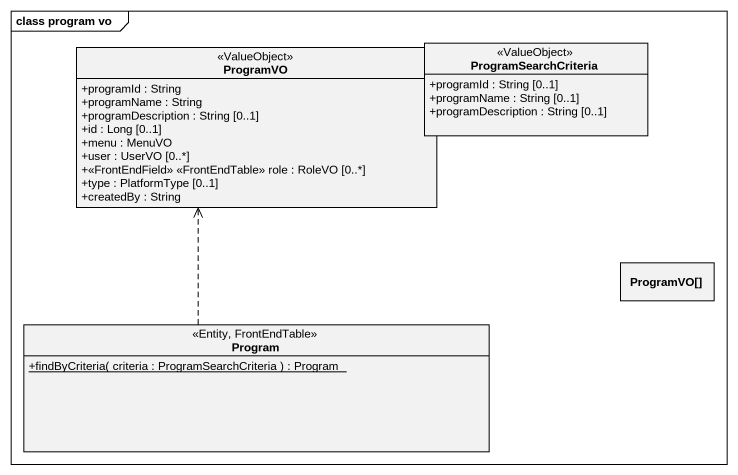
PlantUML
@startuml
mainframe class program vo
hide circle
hide empty members
skinparam classAttributeIconSize 0
class ProgramVO <<ValueObject>> {
  +programId : String
  +programName : String
  +programDescription : String [0..1]
  +id : Long [0..1]
  +menu : MenuVO
  +user : UserVO [0..*]
  +<<FrontEndField>> <<FrontEndTable>> role : RoleVO [0..*]
  +type : PlatformType [0..1]
  +createdBy : String
}
class ProgramSearchCriteria <<ValueObject>> {
  +programId : String [0..1]
  +programName : String [0..1]
  +programDescription : String [0..1]
}
class "ProgramVO[]" as ProgramVO_2
class Program <<Entity, FrontEndTable>> {
  {static} +findByCriteria( criteria : ProgramSearchCriteria ) : Program
}
Program .up.> ProgramVO
@enduml
